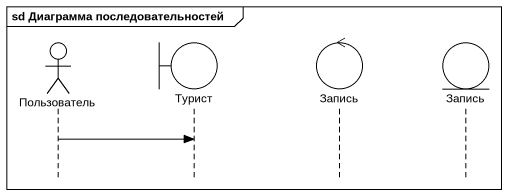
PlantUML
@startuml
mainframe sd Диаграмма последовательностей
hide footbox
actor Пользователь
boundary Турист
control Запись
entity "Запись" as Запись_2

Пользователь -> Турист
@enduml
